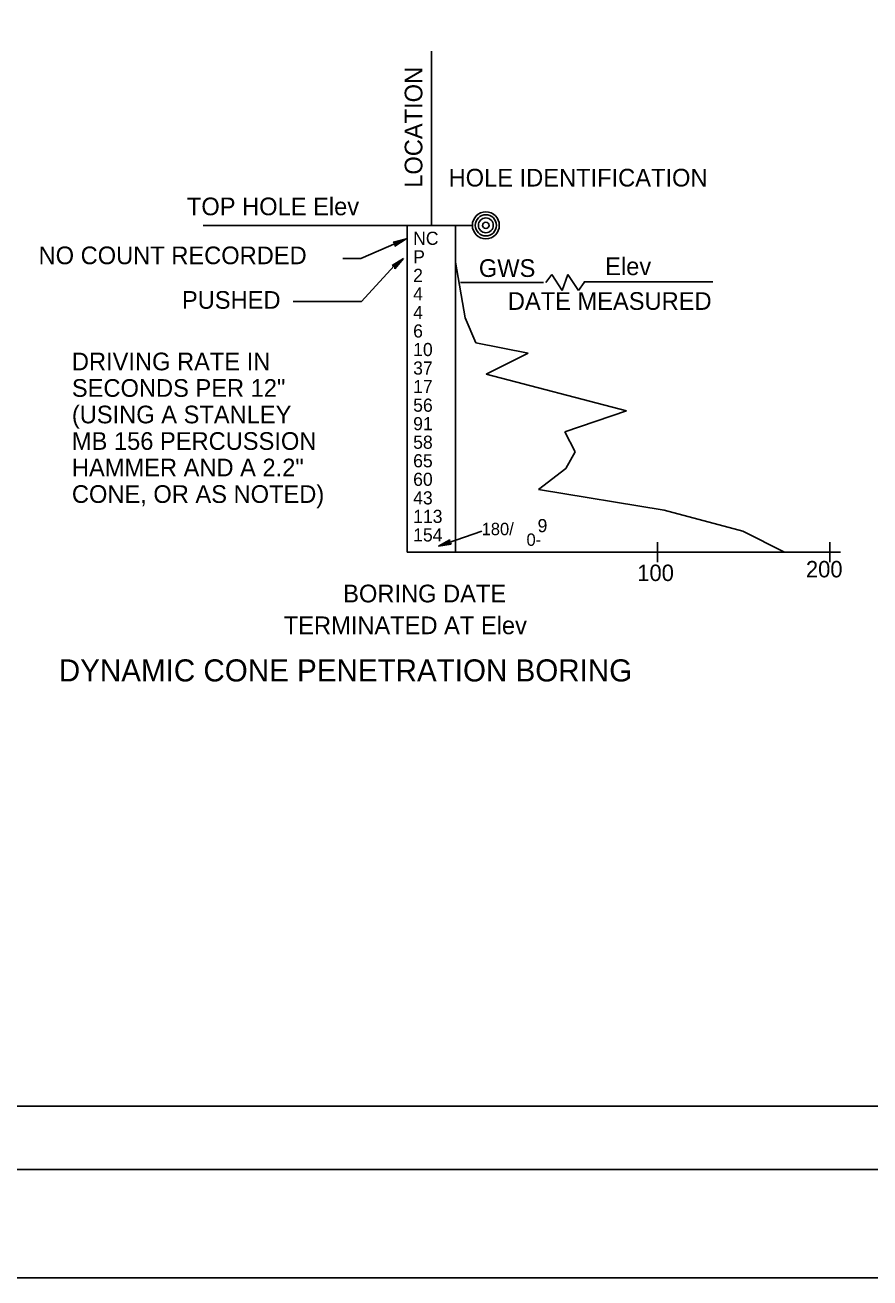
# Model space of a CAD drawing. Extents: x -894 to 866, y -472 to 714.
# Drawn here: x 25.3 to 359.7, y -472.4 to 23.6 of the extents above; entities that cross this region are included whole.
import ezdxf

# ---------------------------------------------------------------- set-up
doc = ezdxf.new("R2010")
doc.units = 0
for name, color, linetype in [('border_PLOTTING-ELEMENTS', 7, 'Continuous'), ('border_rw_22x34_Cut_Lines', 7, 'Continuous'), ('border_SHEET', 7, 'Continuous'), ('pp_LOTB', 7, 'Continuous'), ('pp_LOTB-anno', 7, 'Continuous')]:
    doc.layers.add(name, color=color, linetype=linetype)

msp = doc.modelspace()

# ---------------------------------------------------------------- linework, layer by layer
at = {"layer": 'border_PLOTTING-ELEMENTS'}
for points in [[(-894.04, -472.44), (865.96, -472.44), (865.96, 713.56), (-894.04, 713.56)], [(-864.04, 670.56), (835.96, 670.56), (835.96, -429.44), (-864.04, -429.44)]]:
    msp.add_lwpolyline(points, close=True, dxfattribs=at)
at = {"layer": 'border_rw_22x34_Cut_Lines'}
msp.add_lwpolyline([(-864.04, 670.56), (835.96, 670.56), (835.96, -429.44), (-864.04, -429.44)], close=True, dxfattribs=at)
at = {"layer": 'border_SHEET'}
msp.add_line((810.96, -404.44), (-814.04, -404.44), dxfattribs=at)
at = {"layer": 'pp_LOTB'}
for p, q in [((186.13, -55.67), (186.13, 13.28)), ((95.82, -55.67), (202.34, -55.67)), ((176.56, -55.67), (176.56, -185.07)), ((179.6, -55.67), (179.6, -55.67)), ((181.77, -55.71), (181.82, -55.67)), ((184.98, -55.67), (185.03, -55.71)), ((192.57, -55.71), (192.61, -55.67)), ((192.57, -55.71), (192.65, -55.71)), ((192.64, -55.67), (192.65, -55.67)), ((195.69, -55.67), (195.69, -185.07)), ((195.69, -70.27), (199.51, -92.25)), ((197.6, -78.34), (230.43, -78.34)), ((233.73, -75.17), (231.37, -78.34)), ((237.86, -81.5), (233.73, -75.17)), ((240.15, -75.17), (237.86, -81.5)), ((244.28, -81.5), (240.15, -75.17)), ((244.28, -81.5), (246.61, -78.34)), ((246.46, -78.04), (297.49, -78.04)), ((199.51, -92.25), (203.65, -102.2)), ((203.65, -102.2), (224.37, -106.34)), ((224.37, -106.34), (207.79, -114.63)), ((207.79, -114.63), (263.32, -129.13)), ((263.32, -129.13), (238.87, -137.42)), ((238.87, -137.42), (243.02, -145.29)), ((243.02, -145.29), (239.29, -151.92)), ((239.29, -151.92), (228.51, -160.21)), ((228.51, -160.21), (278.24, -168.5)), ((278.24, -168.5), (309.32, -176.78)), ((309.32, -176.78), (325.89, -185.07)), ((275.55, -181.16), (275.55, -188.99)), ((343.79, -181.16), (343.79, -188.99)), ((176.56, -185.07), (348.06, -185.07))]:
    msp.add_line(p, q, dxfattribs=at)
for radius in [5.33, 4.2, 2.94, 1.26]:
    msp.add_circle((207.67, -55.67), radius, dxfattribs=at)
at = {"layer": 'pp_LOTB-anno'}
for p, q in [((158.2, -68.81), (172.14, -62.72)), ((171.04, -62.29), (176.09, -61.03)), ((171.45, -62.58), (171.04, -62.29)), ((171.25, -62.43), (176.09, -61.03)), ((176.09, -61.03), (171.45, -62.58)), ((171.45, -62.58), (171.87, -62.87)), ((176.09, -61.03), (171.66, -62.72)), ((176.09, -61.03), (171.72, -63.86)), ((171.79, -63.37), (171.72, -63.86)), ((176.09, -61.03), (171.76, -63.62)), ((171.79, -63.37), (176.09, -61.03)), ((171.87, -62.87), (171.79, -63.37)), ((171.83, -63.12), (176.09, -61.03)), ((171.87, -62.87), (176.09, -61.03)), ((158.2, -68.81), (151.08, -68.81)), ((170.61, -71.51), (175.07, -68.83)), ((170.85, -71.59), (175.07, -68.83)), ((175.07, -68.83), (171.09, -71.67)), ((175.07, -68.83), (171.33, -71.74)), ((171.57, -71.82), (175.07, -68.83)), ((171.61, -72.07), (175.07, -68.83)), ((171.65, -72.32), (175.07, -68.83)), ((175.07, -68.83), (171.68, -72.57)), ((175.07, -68.83), (171.72, -72.82)), ((158.45, -85.84), (171.33, -71.74)), ((171.09, -71.67), (170.61, -71.51)), ((171.09, -71.67), (171.57, -71.82)), ((171.57, -71.82), (171.65, -72.32)), ((171.65, -72.32), (171.72, -72.82)), ((158.45, -85.84), (131.45, -85.84)), ((188.88, -182.75), (206.07, -176.75)), ((188.88, -182.75), (193.45, -180.24)), ((188.88, -182.75), (193.39, -180.49)), ((193.34, -180.74), (188.88, -182.75)), ((193.29, -180.98), (188.88, -182.75)), ((193.23, -181.23), (188.88, -182.75)), ((188.88, -182.75), (193.43, -181.39)), ((188.88, -182.75), (193.62, -181.55)), ((193.82, -181.71), (188.88, -182.75)), ((194.01, -181.86), (188.88, -182.75)), ((193.23, -181.23), (193.34, -180.74)), ((193.62, -181.55), (193.23, -181.23)), ((193.34, -180.74), (193.45, -180.24)), ((193.62, -181.55), (194.01, -181.86))]:
    msp.add_line(p, q, dxfattribs=at)

# ---------------------------------------------------------------- texts
at = {"layer": 'pp_LOTB'}
for s, p in [('NC', (178.91, -63.39)), ('P', (178.91, -70.73)), ('2', (178.91, -78.07)), ('4', (178.91, -85.41)), ('4', (178.91, -92.75)), ('6', (178.91, -100.09)), ('10', (178.91, -107.43)), ('37', (178.91, -114.77)), ('17', (178.91, -122.11)), ('56', (178.91, -129.46)), ('91', (178.91, -136.8)), ('58', (178.91, -144.14)), ('65', (178.91, -151.48)), ('60', (178.91, -158.82)), ('43', (178.91, -166.16)), ('113', (178.91, -173.5)), ('154', (178.91, -180.84))]:
    msp.add_text(s, height=5.2, dxfattribs=at).set_placement(p)
at = {"layer": 'pp_LOTB-anno'}
msp.add_text('LOCATION ', height=7, rotation=90, dxfattribs=at).set_placement((182.56, -40.78))
for s, height, p in [('HOLE IDENTIFICATION', 7, (192.93, -40.29)), ('TOP HOLE Elev', 7, (89.38, -51.67)), ('NO COUNT RECORDED', 7, (30.69, -71.05)), ('GWS', 7, (204.91, -76.09)), ('Elev', 7, (254.88, -75.38)), ('PUSHED', 7, (87.42, -88.7)), ('DATE MEASURED', 7, (216.38, -89.13)), ('DRIVING RATE IN', 7, (43.87, -113.06)), ('SECONDS PER 12"', 7, (43.87, -123.56)), ('(USING A STANLEY', 7, (43.87, -134.06)), ('MB 156 PERCUSSION', 7, (43.87, -144.56)), ('HAMMER AND A 2.2"', 7, (43.87, -155.06)), ('CONE, OR AS NOTED)', 7, (43.87, -165.56)), ('180/', 4.894, (205.99, -178.34)), ('9', 5.2, (228.15, -177.16)), ('0-', 4.894, (223.76, -182.57)), ('200', 6.5, (334.32, -195.05)), ('100', 6.5, (267.58, -196.5)), ('BORING DATE', 7, (151.22, -204.94)), ('TERMINATED AT Elev', 7, (127.71, -217.54)), ('DYNAMIC CONE PENETRATION BORING', 8.75, (38.7, -236.26))]:
    msp.add_text(s, height=height, dxfattribs=at).set_placement(p)

doc.saveas('drawing.dxf')
